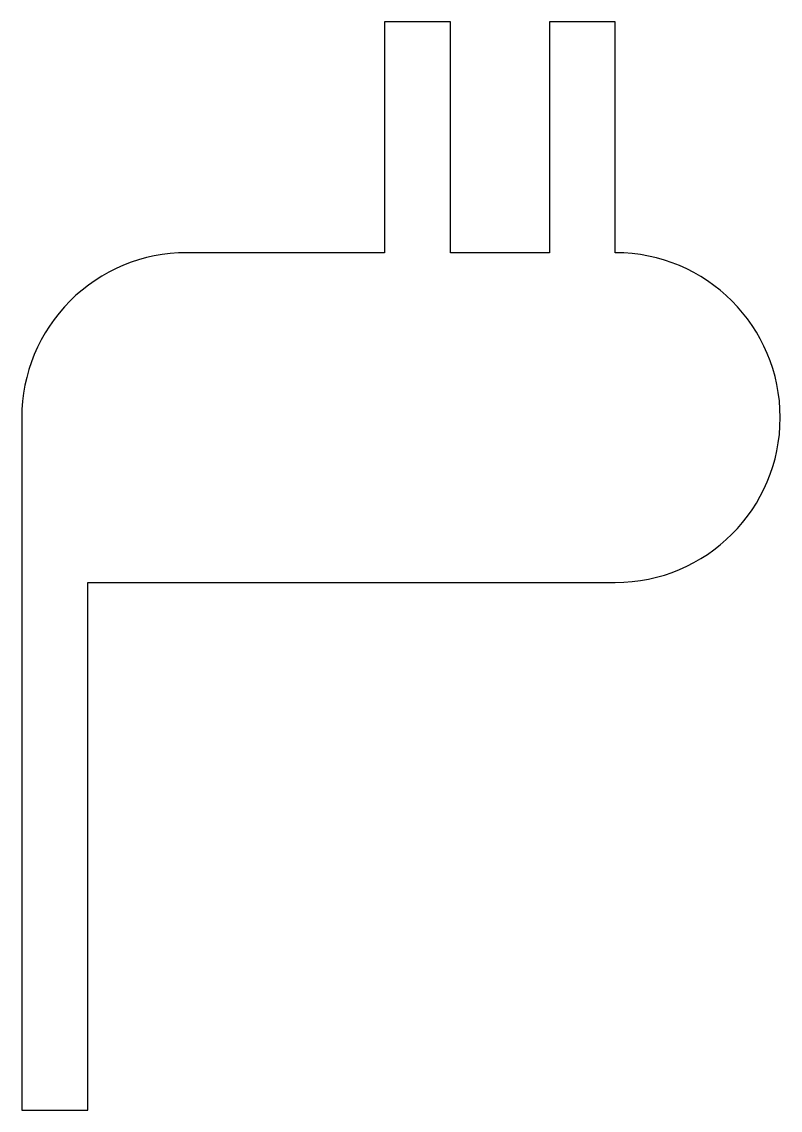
# Model space of a CAD drawing. Extents: x 153.8 to 165.3, y 208.5 to 225.
import ezdxf

# ---------------------------------------------------------------- set-up
doc = ezdxf.new("R2010")
doc.units = 0
doc.header["$LTSCALE"] = 15
doc.layers.get('0').update_dxf_attribs({"linetype": 'CONTINUOUS'})

msp = doc.modelspace()

# ---------------------------------------------------------------- linework, layer by layer
at = {"color": 0, "linetype": 'BYBLOCK', "ltscale": 0.05}
msp.add_lwpolyline([(159.288, 221.513), (156.288, 221.513, 0.414214), (153.788, 219.013), (153.788, 208.513), (154.788, 208.513), (154.788, 216.513), (162.788, 216.513, 1), (162.788, 221.513), (162.788, 225.013), (161.788, 225.013), (161.788, 221.513), (160.288, 221.513), (160.288, 225.013), (159.288, 225.013)], format="xyb", close=True, dxfattribs=at)

doc.saveas('drawing.dxf')
